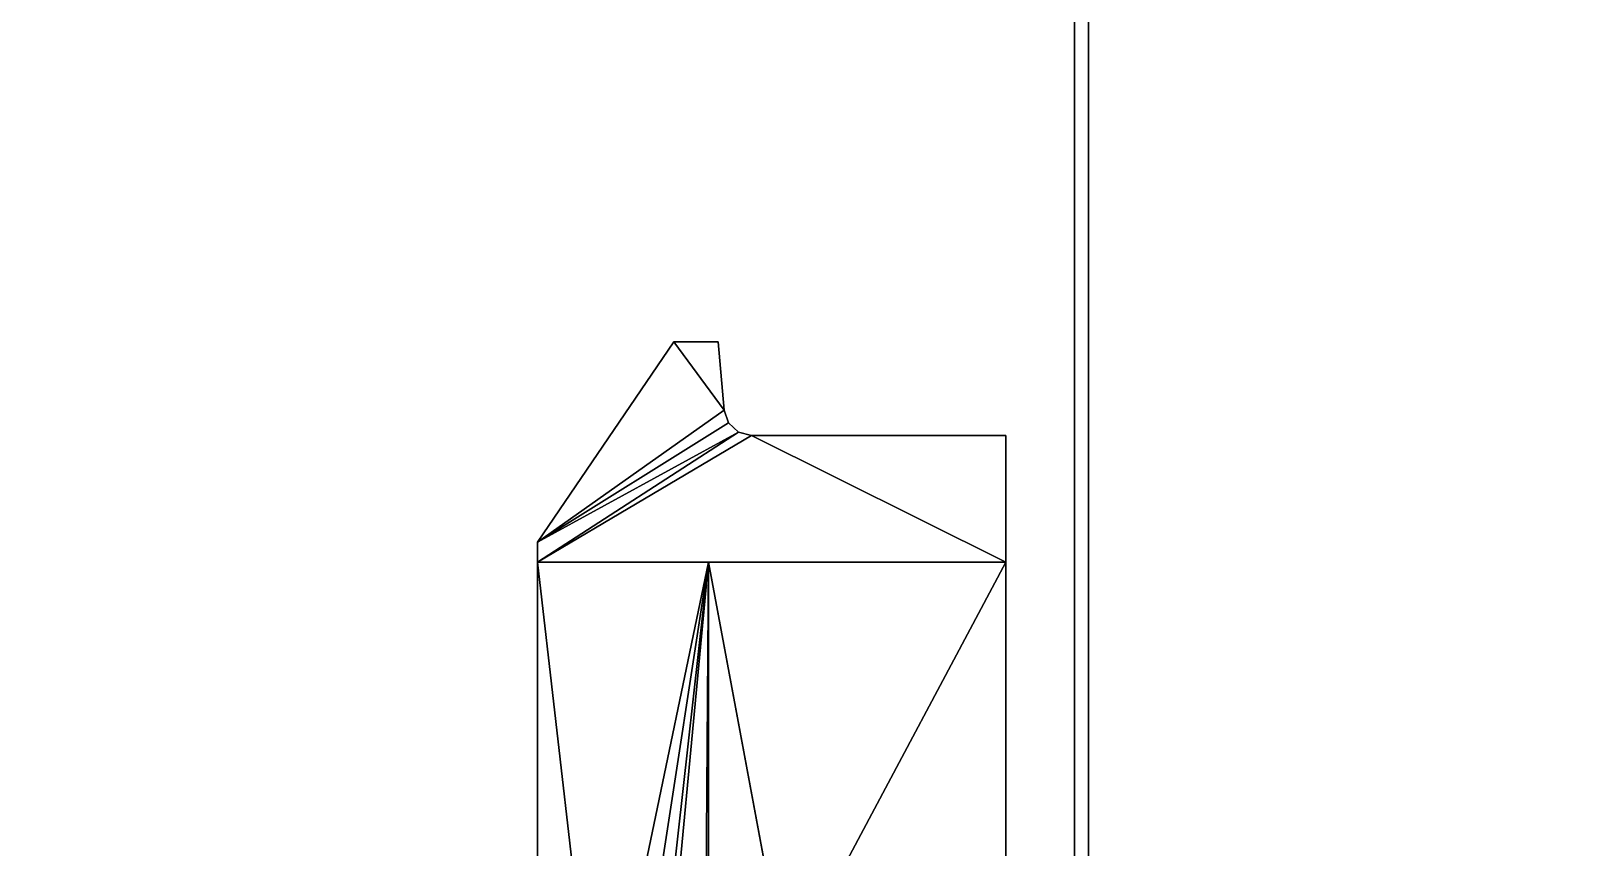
# Model space of a CAD drawing. Extents: x -1998 to 40, y -600 to 0.
# Drawn here: x -1019.53 to -991.46, y -381.92 to -367.11 of the extents above; entities that cross this region are included whole.
import ezdxf

# ---------------------------------------------------------------- set-up
doc = ezdxf.new("R2010")
doc.units = 0

# ---------------------------------------------------------------- blocks, each defined once
blk = doc.blocks.new('rack tv terrero.bajo.Suelo1', base_point=(20, 20))
at = {"layer": 'e-cerezo locarno H1632', "color": 0}
for points in [[(20, 20), (20, 432), (1500, 432), (1500, 20)], [(20, 20, 18), (20, 432, 18), (1500, 432, 18), (1500, 20, 18)]]:
    blk.add_3dface(points, dxfattribs=at)
blk = doc.blocks.new('rack tv terrero.bajo.Suelo')
at = {"layer": 'e-cerezo locarno H1632'}
blk.add_blockref('rack tv terrero.bajo.Suelo1', (20, 20), dxfattribs=at)
blk = doc.blocks.new('rack tv terrero.bajo.Techo1', base_point=(1500, 0, 600))
at = {"layer": 'e-cerezo locarno H1632', "color": 0}
for points in [[(1500, 0, 600), (1500, 432, 600), (0, 432, 600), (0, 0, 600)], [(1500, 0, 582), (1500, 432, 582), (0, 432, 582), (0, 0, 582)]]:
    blk.add_3dface(points, dxfattribs=at)
blk = doc.blocks.new('rack tv terrero.bajo.Techo')
at = {"layer": 'e-cerezo locarno H1632'}
blk.add_blockref('rack tv terrero.bajo.Techo1', (1500, 0, 600), dxfattribs=at)
blk = doc.blocks.new('rack tv terrero.bajo.Est  F [1]1', base_point=(38, 20, 404))
at = {"layer": 'e-cerezo locarno H1632', "color": 0}
for points in [[(38, 20, 404), (1482, 20, 404), (1482, 432, 404), (38, 432, 404)], [(38, 20, 422), (1482, 20, 422), (1482, 432, 422), (38, 432, 422)]]:
    blk.add_3dface(points, dxfattribs=at)
blk = doc.blocks.new('rack tv terrero.bajo.Est  F [1]')
at = {"layer": 'e-cerezo locarno H1632'}
blk.add_blockref('rack tv terrero.bajo.Est  F [1]1', (38, 20, 404), dxfattribs=at)
blk = doc.blocks.new('rack tv terrero.bajo.Div V [2]1', base_point=(997.667, 20, 404))
at = {"layer": 'e-cerezo locarno H1632', "color": 0}
for points in [[(997.667, 20, 404), (997.667, 20, 18), (997.667, 432, 18), (997.667, 432, 404)], [(997.667, 20, 18), (1015.667, 20, 18), (1015.667, 432, 18), (997.667, 432, 18)], [(997.667, 432, 404), (1015.667, 432, 404), (1015.667, 20, 404), (997.667, 20, 404)]]:
    blk.add_3dface(points, dxfattribs=at)
blk = doc.blocks.new('rack tv terrero.bajo.Div V [2]4', base_point=(996.167, 62.75, 327.5))
at = {"layer": 'ACCESSORY', "color": 0, "invisible_edges": 8}
for points in [[(990.137, 77.25, 307.25), (991.053, 76.006, 307.25), (987.667, 73.611, 307.25), (990.137, 77.25, 307.25)], [(990.137, 77.25, 296.75), (987.667, 73.611, 296.75), (991.053, 76.006, 296.75), (990.137, 77.25, 296.75)], [(990.137, 77.25, 307.25), (990.944, 77.25, 307.25), (991.053, 76.006, 307.25), (990.137, 77.25, 307.25)], [(990.944, 77.25, 296.75), (990.137, 77.25, 296.75), (991.053, 76.006, 296.75), (990.944, 77.25, 296.75)], [(991.053, 76.006, 307.25), (991.133, 75.775, 307.25), (987.667, 73.611, 307.25), (991.053, 76.006, 307.25)], [(991.133, 75.775, 296.75), (991.053, 76.006, 296.75), (987.667, 73.611, 296.75), (991.133, 75.775, 296.75)], [(991.133, 75.775, 307.25), (991.313, 75.61, 307.25), (987.667, 73.611, 307.25), (991.133, 75.775, 307.25)], [(991.133, 75.775, 296.75), (987.667, 73.611, 296.75), (991.313, 75.61, 296.75), (991.133, 75.775, 296.75)], [(991.551, 75.55, 307.25), (987.667, 73.25, 307.25), (991.313, 75.61, 307.25), (991.551, 75.55, 307.25)], [(987.667, 73.611, 307.25), (991.313, 75.61, 307.25), (987.667, 73.25, 307.25), (987.667, 73.611, 307.25)], [(991.313, 75.61, 296.75), (987.667, 73.25, 296.75), (991.551, 75.55, 296.75), (991.313, 75.61, 296.75)], [(987.667, 73.611, 296.75), (987.667, 73.25, 296.75), (991.313, 75.61, 296.75), (987.667, 73.611, 296.75)], [(996.167, 73.25, 307.25), (987.667, 73.25, 307.25), (991.551, 75.55, 307.25), (996.167, 73.25, 307.25)], [(996.167, 73.25, 296.75), (991.551, 75.55, 296.75), (987.667, 73.25, 296.75), (996.167, 73.25, 296.75)], [(991.551, 75.55, 307.25), (991.313, 75.61, 307.25), (991.313, 75.61, 296.75), (991.551, 75.55, 307.25)], [(991.551, 75.55, 296.75), (991.551, 75.55, 307.25), (991.313, 75.61, 296.75), (991.551, 75.55, 296.75)], [(996.167, 75.55, 307.25), (996.167, 73.25, 307.25), (991.551, 75.55, 307.25), (996.167, 75.55, 307.25)], [(996.167, 75.55, 296.75), (991.551, 75.55, 296.75), (996.167, 73.25, 296.75), (996.167, 75.55, 296.75)], [(996.167, 75.55, 307.25), (996.167, 73.25, 296.75), (996.167, 73.25, 307.25), (996.167, 75.55, 307.25)], [(996.167, 75.55, 296.75), (996.167, 73.25, 296.75), (996.167, 75.55, 307.25), (996.167, 75.55, 296.75)], [(987.667, 73.25, 307.25), (987.667, 73.611, 296.75), (987.667, 73.611, 307.25), (987.667, 73.25, 307.25)], [(987.667, 73.25, 307.25), (987.667, 73.25, 296.75), (987.667, 73.611, 296.75), (987.667, 73.25, 307.25)], [(987.667, 73.25, 307.5), (990.767, 73.25, 307.5), (988.767, 63.63, 307.5), (987.667, 73.25, 307.5)], [(987.667, 63.63, 307.5), (987.667, 73.25, 307.5), (988.767, 63.63, 307.5), (987.667, 63.63, 307.5)], [(987.667, 73.25, 307.5), (987.667, 63.63, 307.5), (987.667, 73.25, 307.25), (987.667, 73.25, 307.5)], [(987.667, 73.25, 307.25), (987.667, 63.63, 307.5), (987.667, 73.25, 296.75), (987.667, 73.25, 307.25)], [(987.667, 63.63, 296.5), (987.667, 73.25, 296.75), (987.667, 63.63, 307.5), (987.667, 63.63, 296.5)], [(987.667, 73.25, 296.5), (987.667, 73.25, 296.75), (987.667, 63.63, 296.5), (987.667, 73.25, 296.5)], [(996.167, 73.25, 296.75), (987.667, 73.25, 296.75), (990.767, 73.25, 296.5), (996.167, 73.25, 296.75)], [(987.667, 73.25, 296.5), (990.767, 73.25, 296.5), (987.667, 73.25, 296.75), (987.667, 73.25, 296.5)], [(987.667, 73.25, 296.5), (988.767, 63.63, 296.5), (990.767, 73.25, 296.5), (987.667, 73.25, 296.5)], [(987.667, 73.25, 296.5), (987.667, 63.63, 296.5), (988.767, 63.63, 296.5), (987.667, 73.25, 296.5)], [(988.767, 63.63, 307.5), (990.767, 73.25, 307.5), (989.267, 63.496, 307.5), (988.767, 63.63, 307.5)], [(988.767, 63.63, 296.5), (989.267, 63.496, 296.5), (990.767, 73.25, 296.5), (988.767, 63.63, 296.5)], [(989.633, 63.13, 307.5), (989.267, 63.496, 307.5), (990.767, 73.25, 307.5), (989.633, 63.13, 307.5)], [(989.267, 63.496, 296.5), (989.633, 63.13, 296.5), (990.767, 73.25, 296.5), (989.267, 63.496, 296.5)], [(989.767, 62.63, 307.5), (989.633, 63.13, 307.5), (990.767, 73.25, 307.5), (989.767, 62.63, 307.5)], [(989.633, 63.13, 296.5), (989.767, 62.63, 296.5), (990.767, 73.25, 296.5), (989.633, 63.13, 296.5)], [(990.633, 54.667, 307.5), (989.767, 62.63, 307.5), (990.767, 73.25, 307.5), (990.633, 54.667, 307.5)], [(990.767, 73.25, 296.5), (989.767, 62.63, 296.5), (990.633, 54.667, 296.5), (990.767, 73.25, 296.5)], [(990.633, 54.667, 307.5), (990.767, 73.25, 307.5), (990.767, 45.25, 307.5), (990.633, 54.667, 307.5)], [(990.767, 73.25, 296.5), (990.633, 54.667, 296.5), (990.767, 45.25, 296.5), (990.767, 73.25, 296.5)], [(990.767, 73.25, 310.5), (996.167, 73.25, 310.5), (992.167, 65.75, 310.5), (990.767, 73.25, 310.5)], [(990.767, 65.75, 310.5), (990.767, 73.25, 310.5), (992.167, 65.75, 310.5), (990.767, 65.75, 310.5)], [(990.767, 73.25, 310.5), (990.767, 65.75, 310.5), (990.767, 73.25, 307.5), (990.767, 73.25, 310.5)], [(996.167, 73.25, 310.5), (990.767, 73.25, 310.5), (990.767, 73.25, 307.5), (996.167, 73.25, 310.5)], [(996.167, 73.25, 307.25), (996.167, 73.25, 310.5), (990.767, 73.25, 307.5), (996.167, 73.25, 307.25)], [(990.767, 73.25, 307.5), (990.767, 65.75, 310.5), (990.767, 45.25, 307.5), (990.767, 73.25, 307.5)], [(996.167, 73.25, 293.5), (996.167, 73.25, 296.75), (990.767, 73.25, 296.5), (996.167, 73.25, 293.5)], [(990.767, 73.25, 296.5), (990.767, 45.25, 296.5), (990.767, 65.75, 293.5), (990.767, 73.25, 296.5)], [(990.767, 73.25, 293.5), (990.767, 73.25, 296.5), (990.767, 65.75, 293.5), (990.767, 73.25, 293.5)], [(990.767, 73.25, 293.5), (996.167, 73.25, 293.5), (990.767, 73.25, 296.5), (990.767, 73.25, 293.5)], [(990.767, 65.75, 293.5), (992.167, 65.75, 293.5), (990.767, 73.25, 293.5), (990.767, 65.75, 293.5)], [(996.167, 73.25, 310.5), (996.167, 65.75, 310.5), (992.167, 65.75, 310.5), (996.167, 73.25, 310.5)], [(996.167, 73.25, 310.5), (996.167, 73.25, 307.25), (996.167, 65.75, 310.5), (996.167, 73.25, 310.5)], [(996.167, 65.75, 310.5), (996.167, 73.25, 307.25), (996.167, 65.75, 293.5), (996.167, 65.75, 310.5)], [(996.167, 73.25, 296.75), (996.167, 65.75, 293.5), (996.167, 73.25, 307.25), (996.167, 73.25, 296.75)], [(996.167, 73.25, 293.5), (996.167, 65.75, 293.5), (996.167, 73.25, 296.75), (996.167, 73.25, 293.5)]]:
    blk.add_3dface(points, dxfattribs=at)
at = {"layer": 'ACCESSORY', "color": 0}
for points in [[(987.667, 73.611, 307.25), (987.667, 73.611, 296.75), (990.137, 77.25, 296.75), (990.137, 77.25, 307.25)], [(990.944, 77.25, 296.75), (990.944, 77.25, 307.25), (990.137, 77.25, 307.25), (990.137, 77.25, 296.75)], [(990.944, 77.25, 307.25), (990.944, 77.25, 296.75), (991.053, 76.006, 296.75), (991.053, 76.006, 307.25)], [(991.053, 76.006, 307.25), (991.053, 76.006, 296.75), (991.133, 75.775, 296.75), (991.133, 75.775, 307.25)], [(991.133, 75.775, 307.25), (991.133, 75.775, 296.75), (991.313, 75.61, 296.75), (991.313, 75.61, 307.25)], [(991.551, 75.55, 296.75), (996.167, 75.55, 296.75), (996.167, 75.55, 307.25), (991.551, 75.55, 307.25)], [(987.667, 73.25, 307.25), (996.167, 73.25, 307.25), (990.767, 73.25, 307.5), (987.667, 73.25, 307.5)], [(992.167, 65.75, 293.5), (996.167, 65.75, 293.5), (996.167, 73.25, 293.5), (990.767, 73.25, 293.5)]]:
    blk.add_3dface(points, dxfattribs=at)
blk = doc.blocks.new('rack tv terrero.bajo.Div V [2]5', base_point=(996.167, 62.75, 145.5))
at = {"layer": 'ACCESSORY', "color": 0, "invisible_edges": 8}
for points in [[(990.137, 77.25, 125.25), (991.053, 76.006, 125.25), (987.667, 73.611, 125.25), (990.137, 77.25, 125.25)], [(990.137, 77.25, 114.75), (987.667, 73.611, 114.75), (991.053, 76.006, 114.75), (990.137, 77.25, 114.75)], [(990.137, 77.25, 125.25), (990.944, 77.25, 125.25), (991.053, 76.006, 125.25), (990.137, 77.25, 125.25)], [(990.944, 77.25, 114.75), (990.137, 77.25, 114.75), (991.053, 76.006, 114.75), (990.944, 77.25, 114.75)], [(991.053, 76.006, 125.25), (991.133, 75.775, 125.25), (987.667, 73.611, 125.25), (991.053, 76.006, 125.25)], [(991.133, 75.775, 114.75), (991.053, 76.006, 114.75), (987.667, 73.611, 114.75), (991.133, 75.775, 114.75)], [(991.133, 75.775, 125.25), (991.313, 75.61, 125.25), (987.667, 73.611, 125.25), (991.133, 75.775, 125.25)], [(991.133, 75.775, 114.75), (987.667, 73.611, 114.75), (991.313, 75.61, 114.75), (991.133, 75.775, 114.75)], [(991.551, 75.55, 125.25), (987.667, 73.25, 125.25), (991.313, 75.61, 125.25), (991.551, 75.55, 125.25)], [(987.667, 73.611, 125.25), (991.313, 75.61, 125.25), (987.667, 73.25, 125.25), (987.667, 73.611, 125.25)], [(991.313, 75.61, 114.75), (987.667, 73.25, 114.75), (991.551, 75.55, 114.75), (991.313, 75.61, 114.75)], [(987.667, 73.611, 114.75), (987.667, 73.25, 114.75), (991.313, 75.61, 114.75), (987.667, 73.611, 114.75)], [(996.167, 73.25, 125.25), (987.667, 73.25, 125.25), (991.551, 75.55, 125.25), (996.167, 73.25, 125.25)], [(996.167, 73.25, 114.75), (991.551, 75.55, 114.75), (987.667, 73.25, 114.75), (996.167, 73.25, 114.75)], [(991.551, 75.55, 125.25), (991.313, 75.61, 125.25), (991.313, 75.61, 114.75), (991.551, 75.55, 125.25)], [(991.551, 75.55, 114.75), (991.551, 75.55, 125.25), (991.313, 75.61, 114.75), (991.551, 75.55, 114.75)], [(996.167, 75.55, 125.25), (996.167, 73.25, 125.25), (991.551, 75.55, 125.25), (996.167, 75.55, 125.25)], [(996.167, 75.55, 114.75), (991.551, 75.55, 114.75), (996.167, 73.25, 114.75), (996.167, 75.55, 114.75)], [(996.167, 75.55, 125.25), (996.167, 73.25, 114.75), (996.167, 73.25, 125.25), (996.167, 75.55, 125.25)], [(996.167, 75.55, 114.75), (996.167, 73.25, 114.75), (996.167, 75.55, 125.25), (996.167, 75.55, 114.75)], [(987.667, 73.25, 125.25), (987.667, 73.611, 114.75), (987.667, 73.611, 125.25), (987.667, 73.25, 125.25)], [(987.667, 73.25, 125.25), (987.667, 73.25, 114.75), (987.667, 73.611, 114.75), (987.667, 73.25, 125.25)], [(987.667, 73.25, 125.5), (990.767, 73.25, 125.5), (988.767, 63.63, 125.5), (987.667, 73.25, 125.5)], [(987.667, 63.63, 125.5), (987.667, 73.25, 125.5), (988.767, 63.63, 125.5), (987.667, 63.63, 125.5)], [(987.667, 73.25, 125.5), (987.667, 63.63, 125.5), (987.667, 73.25, 125.25), (987.667, 73.25, 125.5)], [(987.667, 73.25, 125.25), (987.667, 63.63, 125.5), (987.667, 73.25, 114.75), (987.667, 73.25, 125.25)], [(987.667, 63.63, 114.5), (987.667, 73.25, 114.75), (987.667, 63.63, 125.5), (987.667, 63.63, 114.5)], [(987.667, 73.25, 114.5), (987.667, 73.25, 114.75), (987.667, 63.63, 114.5), (987.667, 73.25, 114.5)], [(996.167, 73.25, 114.75), (987.667, 73.25, 114.75), (990.767, 73.25, 114.5), (996.167, 73.25, 114.75)], [(987.667, 73.25, 114.5), (990.767, 73.25, 114.5), (987.667, 73.25, 114.75), (987.667, 73.25, 114.5)], [(987.667, 73.25, 114.5), (988.767, 63.63, 114.5), (990.767, 73.25, 114.5), (987.667, 73.25, 114.5)], [(987.667, 73.25, 114.5), (987.667, 63.63, 114.5), (988.767, 63.63, 114.5), (987.667, 73.25, 114.5)], [(988.767, 63.63, 125.5), (990.767, 73.25, 125.5), (989.267, 63.496, 125.5), (988.767, 63.63, 125.5)], [(988.767, 63.63, 114.5), (989.267, 63.496, 114.5), (990.767, 73.25, 114.5), (988.767, 63.63, 114.5)], [(989.633, 63.13, 125.5), (989.267, 63.496, 125.5), (990.767, 73.25, 125.5), (989.633, 63.13, 125.5)], [(989.267, 63.496, 114.5), (989.633, 63.13, 114.5), (990.767, 73.25, 114.5), (989.267, 63.496, 114.5)], [(989.767, 62.63, 125.5), (989.633, 63.13, 125.5), (990.767, 73.25, 125.5), (989.767, 62.63, 125.5)], [(989.633, 63.13, 114.5), (989.767, 62.63, 114.5), (990.767, 73.25, 114.5), (989.633, 63.13, 114.5)], [(990.633, 54.667, 125.5), (989.767, 62.63, 125.5), (990.767, 73.25, 125.5), (990.633, 54.667, 125.5)], [(990.767, 73.25, 114.5), (989.767, 62.63, 114.5), (990.633, 54.667, 114.5), (990.767, 73.25, 114.5)], [(990.633, 54.667, 125.5), (990.767, 73.25, 125.5), (990.767, 45.25, 125.5), (990.633, 54.667, 125.5)], [(990.767, 73.25, 114.5), (990.633, 54.667, 114.5), (990.767, 45.25, 114.5), (990.767, 73.25, 114.5)], [(990.767, 73.25, 128.5), (996.167, 73.25, 128.5), (992.167, 65.75, 128.5), (990.767, 73.25, 128.5)], [(990.767, 65.75, 128.5), (990.767, 73.25, 128.5), (992.167, 65.75, 128.5), (990.767, 65.75, 128.5)], [(990.767, 73.25, 128.5), (990.767, 65.75, 128.5), (990.767, 73.25, 125.5), (990.767, 73.25, 128.5)], [(996.167, 73.25, 128.5), (990.767, 73.25, 128.5), (990.767, 73.25, 125.5), (996.167, 73.25, 128.5)], [(996.167, 73.25, 125.25), (996.167, 73.25, 128.5), (990.767, 73.25, 125.5), (996.167, 73.25, 125.25)], [(990.767, 73.25, 125.5), (990.767, 65.75, 128.5), (990.767, 45.25, 125.5), (990.767, 73.25, 125.5)], [(996.167, 73.25, 111.5), (996.167, 73.25, 114.75), (990.767, 73.25, 114.5), (996.167, 73.25, 111.5)], [(990.767, 73.25, 114.5), (990.767, 45.25, 114.5), (990.767, 65.75, 111.5), (990.767, 73.25, 114.5)], [(990.767, 73.25, 111.5), (990.767, 73.25, 114.5), (990.767, 65.75, 111.5), (990.767, 73.25, 111.5)], [(990.767, 73.25, 111.5), (996.167, 73.25, 111.5), (990.767, 73.25, 114.5), (990.767, 73.25, 111.5)], [(990.767, 65.75, 111.5), (992.167, 65.75, 111.5), (990.767, 73.25, 111.5), (990.767, 65.75, 111.5)], [(996.167, 73.25, 128.5), (996.167, 65.75, 128.5), (992.167, 65.75, 128.5), (996.167, 73.25, 128.5)], [(996.167, 73.25, 128.5), (996.167, 73.25, 125.25), (996.167, 65.75, 128.5), (996.167, 73.25, 128.5)], [(996.167, 65.75, 128.5), (996.167, 73.25, 125.25), (996.167, 65.75, 111.5), (996.167, 65.75, 128.5)], [(996.167, 73.25, 114.75), (996.167, 65.75, 111.5), (996.167, 73.25, 125.25), (996.167, 73.25, 114.75)], [(996.167, 73.25, 111.5), (996.167, 65.75, 111.5), (996.167, 73.25, 114.75), (996.167, 73.25, 111.5)]]:
    blk.add_3dface(points, dxfattribs=at)
at = {"layer": 'ACCESSORY', "color": 0}
for points in [[(987.667, 73.611, 125.25), (987.667, 73.611, 114.75), (990.137, 77.25, 114.75), (990.137, 77.25, 125.25)], [(990.944, 77.25, 114.75), (990.944, 77.25, 125.25), (990.137, 77.25, 125.25), (990.137, 77.25, 114.75)], [(990.944, 77.25, 125.25), (990.944, 77.25, 114.75), (991.053, 76.006, 114.75), (991.053, 76.006, 125.25)], [(991.053, 76.006, 125.25), (991.053, 76.006, 114.75), (991.133, 75.775, 114.75), (991.133, 75.775, 125.25)], [(991.133, 75.775, 125.25), (991.133, 75.775, 114.75), (991.313, 75.61, 114.75), (991.313, 75.61, 125.25)], [(991.551, 75.55, 114.75), (996.167, 75.55, 114.75), (996.167, 75.55, 125.25), (991.551, 75.55, 125.25)], [(987.667, 73.25, 125.25), (996.167, 73.25, 125.25), (990.767, 73.25, 125.5), (987.667, 73.25, 125.5)], [(992.167, 65.75, 111.5), (996.167, 65.75, 111.5), (996.167, 73.25, 111.5), (990.767, 73.25, 111.5)]]:
    blk.add_3dface(points, dxfattribs=at)
blk = doc.blocks.new('rack tv terrero.bajo.Div V [2]')
for name, p in [('rack tv terrero.bajo.Div V [2]4', (996.167, 62.75, 327.5)), ('rack tv terrero.bajo.Div V [2]5', (996.167, 62.75, 145.5))]:
    blk.add_blockref(name, p)
at = {"layer": 'e-cerezo locarno H1632'}
blk.add_blockref('rack tv terrero.bajo.Div V [2]1', (997.667, 20, 404), dxfattribs=at)
blk = doc.blocks.new('rack tv terrero.bajo.Div V [4]1', base_point=(997.41696, 20, 582))
at = {"layer": 'e-cerezo locarno H1632', "color": 0}
for points in [[(997.41696, 20, 582), (997.41696, 20, 422), (997.41696, 432, 422), (997.41696, 432, 582)], [(997.41696, 20, 422), (1015.41696, 20, 422), (1015.41696, 432, 422), (997.41696, 432, 422)], [(997.41696, 432, 582), (1015.41696, 432, 582), (1015.41696, 20, 582), (997.41696, 20, 582)]]:
    blk.add_3dface(points, dxfattribs=at)
blk = doc.blocks.new('rack tv terrero.bajo.Div V [4]')
at = {"layer": 'e-cerezo locarno H1632'}
blk.add_blockref('rack tv terrero.bajo.Div V [4]1', (997.41696, 20, 582), dxfattribs=at)
blk = doc.blocks.new('rack tv terrero.bajo')
at = {"layer": 'rack tv terrero.bajo.Div V [2]'}
blk.add_blockref('rack tv terrero.bajo.Div V [2]', (0, 0), dxfattribs=at)
at = {"layer": 'rack tv terrero.bajo.Div V [4]'}
blk.add_blockref('rack tv terrero.bajo.Div V [4]', (0, 0), dxfattribs=at)
at = {"layer": 'rack tv terrero.bajo.Est  F [1]'}
blk.add_blockref('rack tv terrero.bajo.Est  F [1]', (0, 0), dxfattribs=at)
at = {"layer": 'rack tv terrero.bajo.Suelo'}
blk.add_blockref('rack tv terrero.bajo.Suelo', (0, 0), dxfattribs=at)
at = {"layer": 'rack tv terrero.bajo.Techo'}
blk.add_blockref('rack tv terrero.bajo.Techo', (0, 0), dxfattribs=at)

msp = doc.modelspace()

# ---------------------------------------------------------------- block references
msp.add_blockref('rack tv terrero.bajo', (-1998, -450, 44))

doc.saveas('drawing.dxf')
